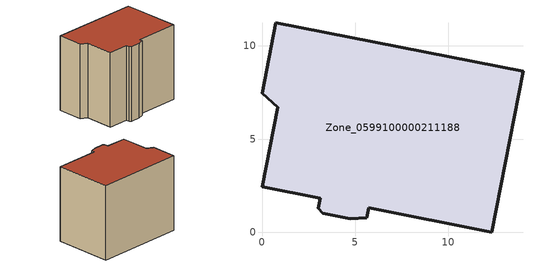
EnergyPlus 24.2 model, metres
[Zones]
Zone_0599100000211188
 floor ground (C_G): 0.85,6.71 0,7.45 0.74,11.25 14.01,8.65 12.34,0 5.72,1.31 5.62,0.78 4.74,0.72 3.27,1.01 3.02,1.3 3.12,1.83 0.01,2.44 z0
 wall outside (C_F): 0,7.45 0.85,6.71 0.01,2.44 3.12,1.83 3.02,1.3 3.27,1.01 4.74,0.72 5.62,0.78 5.72,1.31 12.34,0 14.01,8.65 0.74,11.25 0,7.45 z0:11.45
 roof outside (C_R): 14.01,8.65 0.74,11.25 0,7.45 0.85,6.71 0.01,2.44 3.12,1.83 3.02,1.3 3.27,1.01 4.74,0.72 5.62,0.78 5.72,1.31 12.34,0 z11.45
[BUILDING]
Pand.0599100000211188: North Axis=0; Terrain=City; Loads Convergence Tolerance Value=0.04; Temperature Convergence Tolerance Value=0.4; Solar Distribution=FullExterior; Maximum Number of Warmup Days=25; Minimum Number of Warmup Days=1
[Site:Location]
Rotterdam.The.Hague.AP_ZH_NLD Design_Conditions: Latitude=51.96; Longitude=4.45; Time Zone=1; Elevation=-4.5
[SITE:GROUNDTEMPERATURE:BUILDINGSURFACE]
18, 18, 18, 18, 18, 18, 18, 18, 18, 18, 18, 18
[MATERIAL] Thermal Absorptance=0.9; Solar Absorptance=0.7; Visible Absorptance=0.7
Name | Roughness | Thickness | Conductivity | Density | Specific Heat
G.TC.1946 | MediumSmooth | 0.15 | 1 | 540 | 1210
F.TC.1946 | Rough | 0.3 | 0.857143 | 1920 | 840
R.TC.1946 | MediumRough | 0.2 | 0.909091 | 1500 | 1000
[CONSTRUCTION]
C_G: G.TC.1946
C_F: F.TC.1946
C_R: R.TC.1946
[ZONE]
Zone_0599100000211188: Type=1; Multiplier=1; Ceiling Height=Autocalculate; Volume=Autocalculate; Floor Area=autocalculate; Part of Total Floor Area=Yes
[ZONEINFILTRATION:DESIGNFLOWRATE]
Infil_Zone_0599100000211188: Zone or ZoneList or Space or SpaceList=Zone_0599100000211188; Schedule=AlwaysOn; Design Flow Rate Calculation Method=Flow/Area; Flow Rate per Floor Area=0.003; Constant Term Coefficient=1; Temperature Term Coefficient=0; Velocity Term Coefficient=0; Velocity Squared Term Coefficient=0
[HVACTEMPLATE:ZONE:IDEALLOADSAIRSYSTEM]
Zone_0599100000211188: Maximum Heating Supply Air Temperature=50; Minimum Cooling Supply Air Temperature=13; Maximum Heating Supply Air Humidity Ratio=0.0156; Minimum Cooling Supply Air Humidity Ratio=0.0077; Heating Limit=NoLimit; Cooling Limit=NoLimit; Dehumidification Control Type=ConstantSensibleHeatRatio; Cooling Sensible Heat Ratio=0.7; Dehumidification Setpoint=60; Humidification Control Type=None; Humidification Setpoint=30; Outdoor Air Method=None; Outdoor Air Flow Rate per Person=0.00944; Outdoor Air Flow Rate per Zone Floor Area=0; Outdoor Air Flow Rate per Zone=0; Demand Controlled Ventilation Type=None; Outdoor Air Economizer Type=NoEconomizer; Heat Recovery Type=None; Sensible Heat Recovery Effectiveness=0.7; Latent Heat Recovery Effectiveness=0.65
[ZONECONTROL:THERMOSTAT]
ThermostatControl_Zone_0599100000211188: Zone or ZoneList=Zone_0599100000211188; Control Type Schedule=DualSetpointControlType; Control 1=Thermostat_Zone_0599100000211188; Temperature Difference Between Cutout And Setpoint=0
[THERMOSTATSETPOINT:DUALSETPOINT]
Thermostat_Zone_0599100000211188: Heating Setpoint Temperature Schedule=HeatingSetpoint_Zone_0599100000211188; Cooling Setpoint Temperature Schedule=CoolingSetpoint_Zone_0599100000211188
[SCHEDULE:COMPACT]
HeatingSetpoint_Zone_0599100000211188: Through: 12/31, For: AllDays, Until: 24:00, 21
CoolingSetpoint_Zone_0599100000211188: Through: 12/31, For: AllDays, Until: 24:00, 24
DualSetpointControlType: Through: 12/31, For: AllDays, Until: 24:00, 4
AlwaysOn: Through: 12/31, For: AllDays, Until: 24:00, 1
